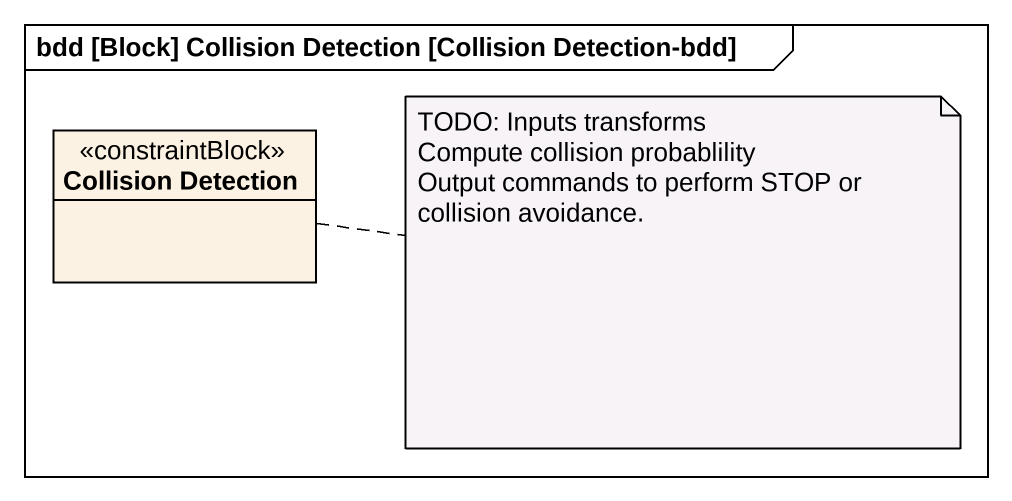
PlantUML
@startuml
mainframe bdd [Block] Collision Detection [Collision Detection-bdd]
hide circle
hide empty members
class "Collision Detection" as Collision_Detection <<constraintBlock>>
note right of Collision_Detection
  TODO: Inputs transforms
  Compute collision probablility
  Output commands to perform STOP or collision avoidance.
end note
@enduml
